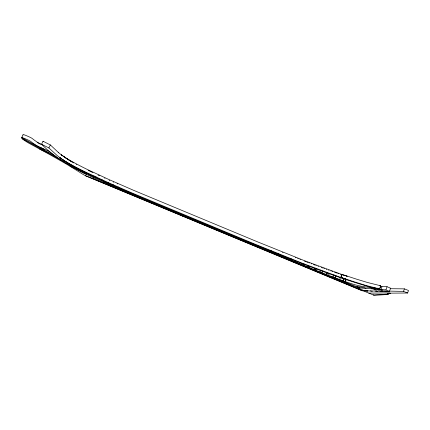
<?xml version="1.0" encoding="UTF-8"?>
<svg xmlns="http://www.w3.org/2000/svg" width="430" height="430" viewBox="0 0 430 430"><rect width="100%" height="100%" fill="white"/><g stroke="black" fill="none" stroke-linecap="round" stroke-linejoin="round"><path stroke-width="0.64" d="M112.988 184.62L112.477 185.722L91.934 176.203A59.249 9.637 24.9 0 1 88.865 174.688L89.005 174.661A52.541 8.46 24.9 0 1 87.129 173.715L86.962 173.731A54.674 8.826 24.9 0 1 82.135 171.215L75.933 167.754A65.36 10.75 24.9 0 1 75.228 167.367A41.457 6.568 25 0 1 67.988 163.153A47.553 7.595 24.9 0 1 62.597 159.573L64.742 161.046A39.883 6.305 25 0 0 65.301 161.417L67.263 162.685A35.83 5.633 25 0 0 67.876 163.072L67.962 163.12A23.822 3.676 25.1 0 0 69.692 164.169A25.112 3.886 25.1 0 0 71.552 165.244L72.326 165.674A29.982 4.676 25.1 0 0 73.917 166.544L74.32 166.759A44.285 7.063 25 0 0 75.954 167.63C101.405 180.826 127.925 191.812 154.332 202.928L247.959 241.832C288.164 258.038 328.257 275.039 369.988 287.025A93.95 16.453 21.1 0 0 378.131 288.895L379.539 288.992L380.684 285.859A9.057 1.419 20.3 0 0 379.652 285.525L369.225 282.924A27.294 4.493 20.6 0 1 367.268 282.419L356.626 279.188A123.781 23.72 20.8 0 1 346.596 275.861L341.834 274.464L340.7 277.452L341.861 277.855M329.262 273.518L328.547 275.34L343.006 280.774L343.887 278.436M390.026 293.152L407.597 293.013L408.5 290.487L404.41 288.863L390.107 288.707M389.231 291.11L403.507 291.384L404.41 288.863M377.863 288.052L377.411 289.293L382.318 290.121L380.926 289.546L385.914 289.917L387.075 286.729L390.612 288.197L389.451 291.384L362.162 290.771L86.097 176.004A4.402 0.64 24.9 0 1 85.5 175.72L85.43 175.682A4.209 0.613 24.9 0 1 84.877 175.397L83.183 174.467A5.961 0.865 24.9 0 1 82.85 174.268L69.961 166.206A77.421 10.132 25.5 0 0 64.817 163.18L55.459 157.815A111.848 13.964 25.6 0 0 45.478 152.242L28.278 142.862A18.716 2.854 25.8 0 1 26.811 141.964L24.032 140.148A8.858 1.333 25.9 0 1 23.693 139.906L23.51 139.766A15.813 2.403 25.8 0 1 22.661 139.094L22.086 138.584A11.567 1.747 25.9 0 1 21.742 138.245L21.564 138.014A5.37 0.806 25.9 0 1 21.532 137.75L21.742 137.643A4.08 0.613 25.9 0 1 23.806 138.17L25.477 138.858A18.522 2.741 25.8 0 1 26.87 139.46A15.754 2.338 25.8 0 1 28.299 140.11L30.116 141.029A3.451 0.521 25.9 0 1 30.234 141.11A5.762 0.865 25.9 0 1 30.847 141.529L32.277 142.631A17.415 2.693 25.7 0 0 32.879 143.077L33.094 143.233A20.871 3.241 25.7 0 0 34.266 144.045L35.475 144.829A6.676 1.016 25.7 0 0 38.13 146.324A10.239 1.564 25.8 0 0 39.302 146.893L49.106 151.349L53.32 154.725A72.928 11.97 24.8 0 0 54.314 155.466L55.314 156.203M389.021 293.276L388.596 294.442L374.143 295.335L373.127 294.915L387.607 294.077M379.566 289.46L380.711 286.337L381.921 286.837M380.776 289.96L382.077 286.407L387.075 286.729M373.767 287.729L373.315 288.955L357.287 287.756M343.758 278.479L342.877 280.817L345.371 281.623A38.603 6.101 20.9 0 0 353.654 284.359A23.322 3.596 20.9 0 0 360.512 286.079A51.944 8.315 21.1 0 0 364.812 286.821A107.086 18.28 21.7 0 0 369.644 287.428L374.127 289.288L374.578 288.068M374.127 289.288L375.616 289.438L374.729 289.073L375.18 287.842M374.729 289.073L376.981 289.578L377.433 288.342M345.053 281.72L345.935 279.382M345.371 281.623L346.252 279.28M339.657 279.629L340.34 277.785M340.7 277.452L341.092 277.441L342.226 274.453M333.056 277.092L333.943 274.77M335.115 277.887L336.002 275.56M327.225 272.722L326.504 274.539L324.467 273.733L322.027 272.765L322.758 270.954M326.504 274.539L326.95 273.378M316.233 268.444L315.561 270.174L320.001 271.959L320.737 270.153M309.987 266.578L309.541 267.729L312.347 268.868L313.954 269.524L314.4 268.368M313.954 269.524L314.475 268.298M315.561 270.174L316.303 268.374M303.999 264.127L303.548 265.278L307.939 267.078L308.611 265.348M307.939 267.078L308.471 265.858M309.541 267.729L310.068 266.509M302.01 263.31L301.559 264.461L302.091 263.246M303.548 265.278L304.085 264.063M291.384 258.833L290.852 260.043L295.206 261.843L295.657 260.698M295.206 261.843L295.743 260.634M303.634 265.213L297.189 262.66L297.721 261.451M118.734 187.002L118.228 188.103L135.923 195.688L277.436 254.479L277.893 253.334M277.436 254.479L277.968 253.265M271.142 251.862L271.604 250.722M112.477 185.722L112.961 184.513M118.228 188.103L114.031 186.394L114.536 185.292M108.204 183.836L108.715 182.734M102.098 179.708L101.647 180.74M96.008 176.719L95.406 177.88M93.477 176.956L93.993 175.849M61.119 158.53L59.931 157.676A56.932 9.223 24.9 0 1 57.163 155.542L48.88 147.941L50.348 144.937L43.011 141.233L41.543 144.249L47.8 150.215L53.395 154.784M328.547 275.34L326.553 274.458M322.027 272.765L320.001 271.959M387.301 293.636L387.435 293.937M271.045 252.749L271.502 252.259M85.468 175.703L92.778 178.74L93.611 177.923A59.034 9.514 24.9 0 0 104.678 183.008L104.78 182.621A107.306 18.759 24.9 0 0 116.24 187.711A160.755 30.374 25.3 0 0 127.624 192.522L331.019 276.968L331.487 276.71L359.792 287.917M290.852 260.043L277.511 254.409M297.189 262.66L295.286 261.779M346.489 279.452L346.075 279.618L346.489 279.452L346.021 279.29M372.391 291.212L372.036 291.239A4.655 0.688 20.6 0 1 371.606 291.212A2.403 0.355 20.6 0 1 371.284 291.158L370.94 291.067A2.145 0.317 20.6 0 1 370.429 290.906M387.505 293.572L390.682 293.545L389.564 292.873L368.806 293.12L362.716 290.589L365.269 290.637A3.134 0.457 20.7 0 0 365.677 290.798L366.355 291.013A2.424 0.355 20.7 0 0 366.903 291.099L367.682 291.121L366.645 290.664L367.967 290.691M378.432 290.895L379.76 290.922A3.042 0.462 20.4 0 0 381.797 291.406A7.084 1.086 20.4 0 0 382.023 291.422L382.609 291.411L381.577 290.959L385.194 291.029A1.962 0.301 20.3 0 0 386.167 291.352M80.894 171.505L78.883 170.447A52.691 8.412 24.9 0 1 75.336 168.533L70.069 166.27M379.749 285.805L380.684 285.859M376.981 289.578L378.47 289.729L377.411 289.293M356.825 286.498L364.129 287.546L365.957 288.363M48.547 153.101L39.673 149.124M386.151 291.341L386.393 291.395A3.322 0.511 20.3 0 0 386.957 291.475A5.617 0.871 20.3 0 0 387.204 291.486L387.564 291.465L386.635 291.056M387.828 294.12L387.468 293.964M341.092 277.441L345.462 278.866A123.915 23.01 20.8 0 0 355.492 282.22L366.129 285.488A27.316 4.359 20.7 0 0 368.085 286.004L378.502 288.659A9.068 1.376 20.4 0 1 379.534 288.992M44.333 149.667L40.135 147.657M346.225 275.979L347.236 276.323M346.462 276.06L346.849 276.189M346.102 279.323L345.091 278.973M344.919 275.533L345.758 275.818M345.715 279.188L343.694 278.495M343.892 275.178L344.36 275.34M344.537 275.404L343.763 275.135M344.172 278.661L342.248 277.99M344.559 278.79L344.946 278.925M343.425 275.017L342.495 274.695M340.576 274.367L341.038 274.528M343.403 278.393L342.629 278.124M342.221 274.598L304.322 260.639L257.575 241.864L133.252 190.167L109.086 179.611L87.833 169.71A72.772 12.583 25.1 0 1 86.968 169.291A60.307 10.223 25.1 0 1 84.382 168.023A53.546 8.982 25.1 0 1 82.673 167.168A46.295 7.675 25.1 0 1 80.98 166.302A42.081 6.928 25.1 0 1 79.722 165.652L79.303 165.437A69.316 11.922 25.1 0 1 78.061 164.781L76.819 164.126A63.721 10.863 25.1 0 1 75.583 163.47L74.766 163.029A40.506 6.654 25.1 0 1 73.154 162.153A36.577 5.972 25.1 0 1 72.364 161.712A38.743 6.348 25.1 0 1 71.192 161.056A36.351 5.934 25.2 0 1 68.924 159.745A34.83 5.671 25.2 0 1 67.123 158.665A33.244 5.402 25.2 0 1 65.758 157.815L65.424 157.6A32.411 5.262 25.2 0 1 64.462 156.977A30.369 4.913 25.2 0 1 63.839 156.568A32.75 5.316 25.2 0 1 62.952 155.961A30.444 4.929 25.2 0 1 62.382 155.563A32.702 5.311 25.2 0 1 61.313 154.789L62.495 155.66M338.26 273.561L338.722 273.722M341.087 277.587L341.474 277.721M341.829 277.844L342.296 278.006M336.873 273.077L337.335 273.238M340.893 277.517L302.725 263.38L255.081 244.192L131.988 192.957L107.801 182.395L86.521 172.511A72.842 12.201 25.1 0 1 85.656 172.091A60.361 9.917 25 0 1 83.065 170.823A53.599 8.713 25 0 1 81.351 169.974A46.338 7.444 25 0 1 79.652 169.114A42.118 6.719 25 0 1 78.394 168.463L77.975 168.248A69.386 11.562 25 0 1 76.728 167.598L75.486 166.948A63.785 10.535 25 0 1 74.25 166.292L73.428 165.856A40.544 6.455 25.1 0 1 71.81 164.98A36.609 5.794 25.1 0 1 71.014 164.54A38.781 6.16 25.1 0 1 69.843 163.889A36.383 5.757 25.1 0 1 67.569 162.583A34.862 5.504 25.1 0 1 65.763 161.513A33.271 5.241 25.1 0 1 64.392 160.669L64.059 160.46A32.444 5.101 25.1 0 1 63.092 159.836A30.396 4.768 25.1 0 1 62.468 159.433A32.777 5.155 25.1 0 1 61.576 158.831M334.562 272.26L335.024 272.421M335.486 272.588L336.41 272.91M330.874 270.943L331.337 271.11M332.256 271.438L332.718 271.604M328.574 270.115L329.031 270.282M326.279 269.287L326.736 269.454M323.983 268.449L324.44 268.616M321.237 267.444L321.694 267.611M322.608 267.949L323.07 268.116M318.044 266.267L318.496 266.433M315.765 265.418L316.222 265.589M313.491 264.568L313.943 264.74M314.4 264.907L314.857 265.079M311.223 263.714L311.675 263.886M307.6 262.343L308.052 262.515M308.955 262.859L309.406 263.031M305.338 261.478L305.789 261.655M306.697 261.999L307.149 262.171M304.44 261.134L304.892 261.306M299.936 259.397L300.387 259.57M297.694 258.521L298.14 258.699M295.453 257.645L295.899 257.823M403.507 291.384L407.597 293.013M282.531 252.528L282.978 252.706M315.636 270.104L314.029 269.454M309.616 267.664L308.02 267.008M368.827 293.12L373.122 294.905M385.914 289.917L389.451 291.384M92.778 178.74L362.662 290.782M331.154 276.893L364.661 290.825M112.456 185.615L114.031 186.394M376.443 290.857L377.556 291.346L377.158 291.357A8.939 1.349 20.5 0 1 376.825 291.341L376.529 291.309A2.317 0.349 20.5 0 1 376.078 291.228L375.987 291.201A2.08 0.312 20.5 0 1 374.987 290.884M117.062 183.718L117.492 183.906M113.192 181.998L113.622 182.191M109.317 180.256L109.747 180.45M104.576 178.106L105.006 178.299M42.597 144.856L40.732 143.969A10.229 1.618 25.8 0 1 39.565 143.394A6.67 1.048 25.8 0 1 36.899 141.895L35.701 141.104A20.855 3.343 25.8 0 1 34.54 140.287L34.319 140.126A17.399 2.779 25.8 0 1 33.728 139.675L32.309 138.567A5.757 0.892 26 0 0 31.696 138.137A3.445 0.537 26 0 0 31.573 138.057L29.767 137.138A15.738 2.413 25.9 0 0 28.332 136.487A18.506 2.827 25.9 0 0 26.939 135.885L25.273 135.197A4.08 0.634 26 0 0 23.215 134.681M98.97 175.515L99.4 175.72M93.611 177.923L84.124 173.193M98.105 175.112L98.534 175.316M40.415 147.673L44.381 149.586M92.504 172.462L92.934 172.666M91.644 172.048L92.074 172.253M90.789 171.635L91.214 171.839M89.929 171.215L90.359 171.425M89.075 170.801L89.499 171.006M88.215 170.382L88.644 170.592M41.543 144.249L48.891 147.941M83.721 172.984L86.57 174.446M83.318 172.774L83.871 173.059M82.915 172.559L83.468 172.849M82.512 172.349L83.06 172.64M82.103 172.14L82.657 172.43M82.254 172.215L80.641 171.371M81.447 171.796L81.85 172.005M80.491 171.296L79.69 170.871M79.432 170.737L79.034 170.527A52.702 8.412 24.9 0 1 69.16 165.018A52.793 8.428 24.9 0 0 75.32 168.533M22.209 138.702L61.56 160.417A45.946 7.283 25 0 0 62.56 161.035L63.258 161.465M54.825 155.843L21.742 137.643L22.994 134.8A5.364 0.833 26 0 0 23.005 135.036M37.098 142.384L40.576 144.308M73.272 162.642L73.664 162.862M69.171 165.023L67.736 164.174M68.112 164.394L67.386 163.964M67.408 163.975L66.344 163.335M66.365 163.352L64.613 162.293M65.672 162.932L66.021 163.142M64.269 162.083L64.634 162.303M64.29 162.094L63.581 161.664M63.946 161.884L63.237 161.454M62.581 161.051L62.92 161.261M61.06 160.1L60.345 159.643A54.814 8.788 24.9 0 1 55.341 156.208M68.413 159.724L68.209 159.595A47.51 7.831 25 0 0 69.047 160.137M67.816 159.337L67.23 158.955M63.629 156.477L66.102 158.197A39.845 6.504 25 0 0 66.661 158.573L67.037 158.826A47.51 7.831 25 0 1 65.989 158.122M62.576 159.568L61.587 158.863M60.915 158.385L60.582 158.149M62.457 155.633L63.946 156.703A47.51 7.831 25 0 0 65.725 157.944M60.415 158.03L60.092 157.794M62.291 155.515L61.963 155.273M61.796 155.149L61.474 154.913M58.55 152.639L50.337 144.937M43.011 141.233L43.392 141.615M182.433 215.279L182.567 216.027M62.474 161.019A56.126 9.014 24.9 0 1 53.487 154.816M61.302 154.789A56.878 9.508 24.9 0 1 58.555 152.639M67.902 159.396A47.51 7.831 25 0 1 67.343 159.03M76.567 164.561A41.42 6.772 25 0 1 76.212 164.368M73.482 162.814A41.42 6.772 25 0 1 73.148 162.621M71.842 161.847A41.42 6.772 25 0 1 71.52 161.653M71.197 161.465A41.42 6.772 25 0 1 70.257 160.89M72.89 162.427A25.09 4.01 25.1 0 1 72.509 162.207M72.132 161.992A25.09 4.01 25.1 0 1 71.762 161.777M71.396 161.562A25.09 4.01 25.1 0 1 71.036 161.347A23.8 3.795 25.1 0 1 70.326 160.922M69.225 160.239A35.797 5.805 25.1 0 1 68.612 159.852M61.006 158.439A32.728 5.149 25.1 0 1 59.931 157.67M61.603 158.874L61.081 158.503A30.396 4.768 25.1 0 0 61.63 158.869M69.337 160.32A41.42 6.772 25 0 0 69.638 160.508A23.8 3.795 25.1 0 1 69.311 160.293"/></g></svg>
